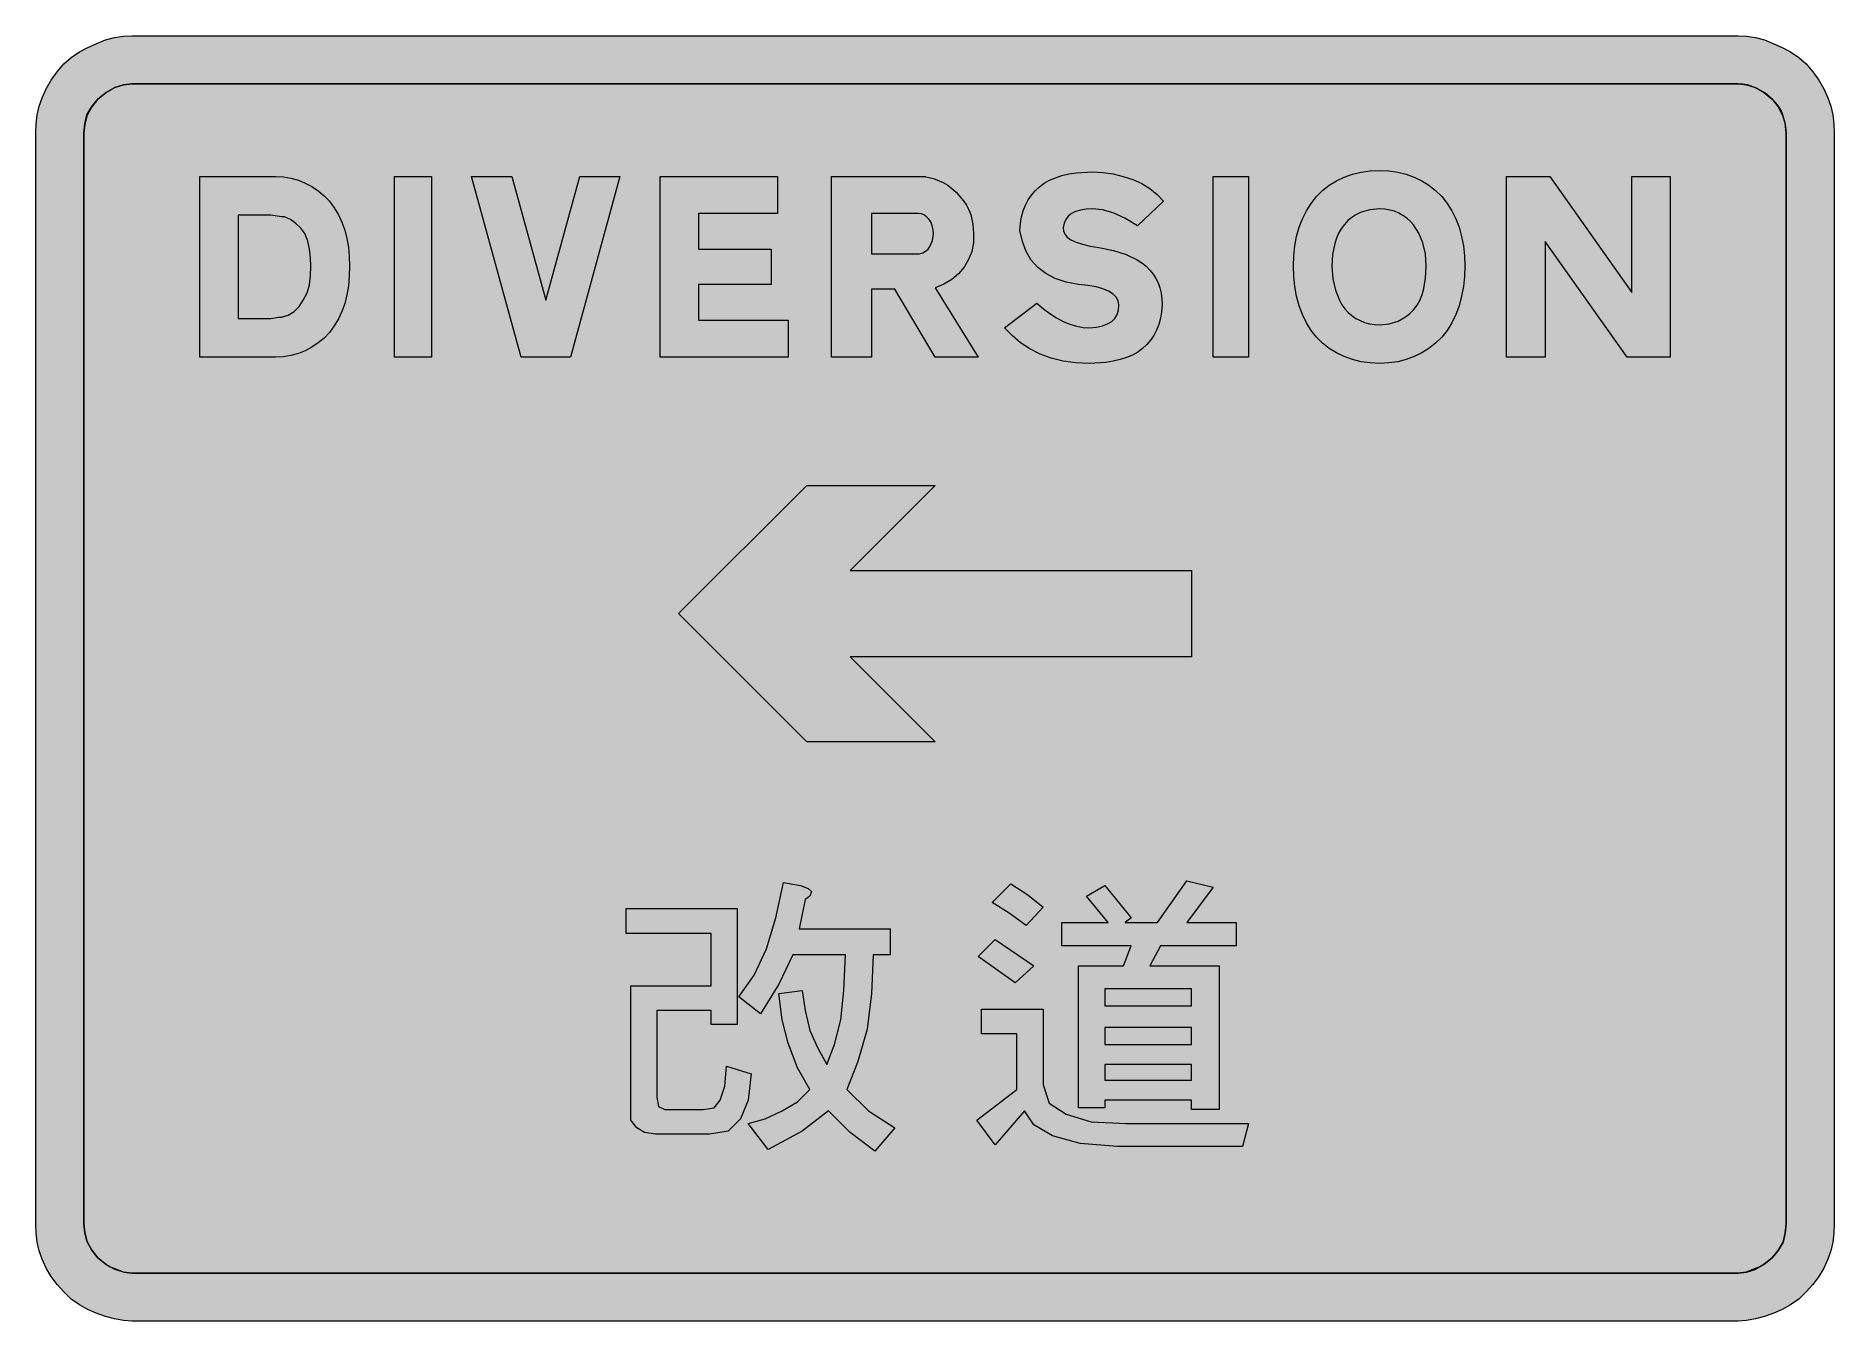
# Model space of a CAD drawing. Header units: metres. Extents: x 110 to 459, y 12 to 262.
import ezdxf

# ---------------------------------------------------------------- set-up
doc = ezdxf.new("R2010")
doc.units = ezdxf.units.M
for name, color, linetype, true_color in [('FILL_BLACK_000000', 7, 'Continuous', 0x000000), ('FILL_YELLOW_FFFF00', 7, 'Continuous', 0xffff00), ('STROKE_BLACK_000000', 7, 'Continuous', 0x000000)]:
    doc.layers.add(name, color=color, linetype=linetype, true_color=true_color)

msp = doc.modelspace()

# ---------------------------------------------------------------- hatches: boundary and pattern name
at = {"layer": 'FILL_BLACK_000000', "true_color": 0x000000}
h = msp.add_hatch(color=7, dxfattribs=at)
h.dxf.hatch_style = 1
h.paths.add_polyline_path([(443.89, 261.42), (445.65, 260.96), (447.45, 260.22), (449.07, 259.48), (450.71, 258.61), (452.3, 257.56), (453.75, 256.32), (455.04, 254.74), (456.19, 253.13), (457.17, 251.47), (457.95, 249.72), (458.52, 248.09), (458.89, 246.38), (459.09, 244.62), (459.15, 242.82), (459.15, 31.02), (459.09, 29.22), (458.89, 27.46), (458.52, 25.75), (457.95, 24.12), (457.17, 22.38), (456.19, 20.74), (455.04, 19.23), (453.75, 17.82), (452.3, 16.4), (450.71, 15.27), (449.07, 14.36), (447.45, 13.62), (445.65, 13.01), (443.89, 12.53), (442.18, 12.23), (440.55, 12.12), (128.55, 12.12), (126.92, 12.23), (125.21, 12.53), (123.45, 13.01), (121.65, 13.62), (120.03, 14.36), (118.39, 15.27), (116.8, 16.4), (115.35, 17.82), (114.06, 19.23), (112.91, 20.74), (111.93, 22.38), (111.15, 24.12), (110.58, 25.75), (110.21, 27.46), (110.01, 29.22), (109.95, 31.02), (109.95, 242.82), (110.01, 244.62), (110.21, 246.38), (110.58, 248.09), (111.15, 249.72), (111.93, 251.47), (112.91, 253.13), (114.06, 254.74), (115.35, 256.32), (116.8, 257.56), (118.39, 258.61), (120.03, 259.48), (121.65, 260.22), (123.45, 260.96), (125.21, 261.42), (126.92, 261.65), (128.55, 261.72), (440.55, 261.72), (442.18, 261.65), (443.89, 261.42)])
h.paths.add_polyline_path([(126.93, 252.25), (125.25, 251.71), (123.57, 250.77), (121.95, 249.42), (120.77, 247.97), (119.92, 246.34), (119.42, 244.61), (119.25, 242.82), (119.25, 31.02), (119.42, 29.23), (119.92, 27.49), (120.77, 25.87), (121.95, 24.42), (123.49, 23.14), (124.35, 22.65), (125.25, 22.32), (127.01, 21.64), (128.55, 21.42), (440.55, 21.42), (442.17, 21.59), (443.85, 22.13), (445.53, 23.07), (447.15, 24.42), (448.31, 25.81), (449.25, 27.42), (449.66, 29.22), (449.85, 31.02), (449.85, 242.82), (449.68, 244.78), (449.17, 246.57), (448.8, 247.38), (448.33, 248.14), (447.78, 248.82), (447.15, 249.42), (445.7, 250.65), (444.07, 251.59), (442.34, 252.2), (441.45, 252.36), (440.55, 252.42), (128.55, 252.42), (126.93, 252.25)], flags=16)
h = msp.add_hatch(color=7, dxfattribs=at)
h.dxf.hatch_style = 1
h.paths.add_polyline_path([(141.75, 234.42), (156.45, 234.42), (158, 234.34), (159.48, 234.09), (160.91, 233.69), (162.26, 233.14), (163.55, 232.46), (164.76, 231.64), (165.9, 230.69), (166.95, 229.62), (167.89, 228.34), (168.7, 226.98), (169.37, 225.53), (169.91, 223.99), (170.33, 222.38), (170.62, 220.68), (170.79, 218.89), (170.85, 217.02), (170.79, 215.05), (170.62, 213.19), (170.33, 211.44), (169.91, 209.78), (169.37, 208.23), (168.7, 206.77), (167.89, 205.4), (166.95, 204.12), (165.9, 203.05), (164.76, 202.1), (163.55, 201.28), (162.26, 200.59), (160.91, 200.05), (159.48, 199.65), (158, 199.4), (156.45, 199.32), (141.75, 199.32), (141.75, 234.42)])
h.paths.add_polyline_path([(154.95, 206.82), (155.55, 206.82), (157.05, 207.12), (157.65, 207.12), (158.94, 207.51), (160.09, 208.21), (161.07, 209.19), (161.85, 210.42), (162.59, 211.83), (163.05, 213.38), (163.28, 215.1), (163.35, 217.02), (163.29, 218.64), (163.09, 220.28), (162.72, 221.87), (162.15, 223.32), (161.37, 224.38), (160.42, 225.31), (159.37, 226.06), (158.25, 226.62), (157.65, 226.62), (155.55, 226.92), (155.25, 226.92), (149.25, 226.92), (149.25, 206.82), (154.95, 206.82)], flags=16)
h = msp.add_hatch(color=7, dxfattribs=at)
h.dxf.hatch_style = 1
h.paths.add_polyline_path([(179.55, 199.32), (179.55, 234.42), (186.75, 234.42), (186.75, 199.32), (179.55, 199.32)])
h = msp.add_hatch(color=7, dxfattribs=at)
h.dxf.hatch_style = 1
h.paths.add_polyline_path([(208.95, 199.32), (204.15, 199.32), (194.55, 234.42), (202.35, 234.42), (208.95, 210.42), (215.55, 234.42), (223.35, 234.42), (213.75, 199.32), (208.95, 199.32)])
h = msp.add_hatch(color=7, dxfattribs=at)
h.dxf.hatch_style = 1
h.paths.add_polyline_path([(238.65, 206.52), (256.05, 206.52), (256.05, 199.32), (231.15, 199.32), (231.15, 234.42), (253.95, 234.42), (253.95, 227.22), (238.65, 227.22), (238.65, 220.32), (252.75, 220.32), (252.75, 213.42), (238.65, 213.42), (238.65, 206.52)])
h = msp.add_hatch(color=7, dxfattribs=at)
h.dxf.hatch_style = 1
h.paths.add_polyline_path([(286.12, 233.26), (287.01, 232.73), (287.85, 232.1), (288.64, 231.36), (289.35, 230.52), (290.07, 229.71), (290.66, 228.85), (291.13, 227.95), (291.49, 227.03), (291.92, 225.16), (292.05, 223.32), (292.01, 221.55), (291.68, 219.87), (291.07, 218.28), (290.21, 216.83), (289.11, 215.54), (287.79, 214.42), (286.26, 213.5), (284.55, 212.82), (292.95, 199.32), (284.55, 199.32), (276.75, 212.52), (272.25, 212.52), (272.25, 199.32), (264.45, 199.32), (264.45, 234.42), (282.45, 234.42), (284.29, 234.02), (286.12, 233.26)])
h.paths.add_polyline_path([(281.55, 219.42), (282.18, 219.6), (282.73, 219.9), (283.2, 220.31), (283.57, 220.81), (284.08, 221.99), (284.25, 223.32), (284.19, 224.09), (284.03, 224.82), (283.78, 225.48), (283.42, 226.06), (282.99, 226.54), (282.48, 226.91), (281.9, 227.14), (281.25, 227.22), (280.95, 227.22), (272.25, 227.22), (272.25, 219.42), (280.95, 219.42), (281.55, 219.42)], flags=16)
h = msp.add_hatch(color=7, dxfattribs=at)
h.dxf.hatch_style = 1
h.paths.add_polyline_path([(309.52, 223.85), (309.75, 223.21), (310.21, 222.62), (310.95, 222.12), (311.96, 221.67), (313.2, 221.26), (314.66, 220.9), (316.35, 220.62), (319.2, 220.06), (321.69, 219.27), (323.8, 218.24), (324.72, 217.64), (325.54, 216.98), (326.26, 216.26), (326.89, 215.48), (327.43, 214.64), (327.87, 213.74), (328.21, 212.78), (328.45, 211.76), (328.6, 210.67), (328.65, 209.52), (328.54, 208.16), (328.33, 206.88), (328.01, 205.68), (327.59, 204.57), (327.06, 203.55), (326.43, 202.62), (325.7, 201.77), (324.86, 201.01), (323.93, 200.33), (322.89, 199.75), (321.75, 199.25), (320.51, 198.85), (319.17, 198.53), (317.73, 198.3), (314.55, 198.12), (311.91, 198.23), (309.41, 198.57), (307.08, 199.13), (304.95, 199.92), (302.99, 200.93), (301.16, 202.13), (299.51, 203.51), (298.05, 205.02), (304.35, 209.82), (305.6, 208.75), (306.87, 207.8), (308.16, 206.98), (309.45, 206.29), (310.74, 205.75), (312.03, 205.35), (313.3, 205.1), (314.55, 205.02), (315.91, 205.18), (317.09, 205.43), (318.07, 205.78), (318.86, 206.26), (319.47, 206.86), (319.91, 207.59), (320.17, 208.48), (320.25, 209.52), (320.12, 210.28), (319.75, 210.97), (319.13, 211.6), (318.26, 212.14), (317.16, 212.61), (315.82, 212.98), (314.25, 213.25), (312.45, 213.42), (310.02, 213.88), (307.88, 214.6), (306.05, 215.56), (304.5, 216.76), (303.23, 218.2), (302.24, 219.87), (301.52, 221.78), (301.05, 223.92), (301.16, 225.28), (301.37, 226.56), (301.69, 227.76), (302.11, 228.87), (302.64, 229.89), (303.27, 230.82), (304, 231.67), (304.84, 232.43), (305.77, 233.11), (306.81, 233.69), (307.95, 234.19), (309.19, 234.59), (310.53, 234.91), (311.97, 235.14), (315.15, 235.32), (317.17, 235.21), (319.16, 234.91), (321.1, 234.43), (322.95, 233.82), (324.69, 233.04), (326.29, 232.06), (327.72, 230.91), (328.95, 229.62), (323.85, 224.82), (321.44, 226.35), (319.16, 227.37), (317.06, 227.94), (315.15, 228.12), (313.88, 228.06), (312.78, 227.89), (311.84, 227.61), (311.06, 227.22), (310.44, 226.71), (309.96, 226.09), (309.63, 225.36), (309.45, 224.52), (309.52, 223.85)])
h = msp.add_hatch(color=7, dxfattribs=at)
h.dxf.hatch_style = 1
h.paths.add_polyline_path([(338.55, 199.32), (338.55, 234.42), (345.45, 234.42), (345.45, 199.32), (338.55, 199.32)])
h = msp.add_hatch(color=7, dxfattribs=at)
h.dxf.hatch_style = 1
h.paths.add_polyline_path([(374.43, 235.29), (376.07, 234.88), (377.62, 234.31), (379.1, 233.58), (380.48, 232.71), (381.77, 231.69), (382.95, 230.52), (384, 229.21), (384.92, 227.78), (385.69, 226.22), (386.32, 224.56), (386.82, 222.79), (387.17, 220.94), (387.38, 219.02), (387.45, 217.02), (387.38, 215.01), (387.17, 213.05), (386.82, 211.15), (386.32, 209.33), (385.69, 207.61), (384.92, 206.01), (384, 204.54), (382.95, 203.22), (381.77, 202.05), (380.48, 201.03), (379.1, 200.16), (377.62, 199.43), (376.07, 198.86), (374.43, 198.45), (372.72, 198.2), (370.95, 198.12), (369.08, 198.2), (367.3, 198.45), (365.61, 198.86), (364.01, 199.43), (362.52, 200.16), (361.12, 201.03), (359.83, 202.05), (358.65, 203.22), (357.6, 204.54), (356.68, 206.01), (355.91, 207.61), (355.27, 209.33), (354.78, 211.15), (354.43, 213.05), (354.22, 215.01), (354.15, 217.02), (354.22, 219.02), (354.43, 220.94), (354.78, 222.79), (355.27, 224.56), (355.91, 226.22), (356.68, 227.78), (357.6, 229.21), (358.65, 230.52), (359.83, 231.69), (361.12, 232.71), (362.52, 233.58), (364.01, 234.31), (365.61, 234.88), (367.3, 235.29), (369.08, 235.54), (370.95, 235.62), (372.72, 235.54), (374.43, 235.29)])
h.paths.add_polyline_path([(379.3, 221.54), (378.53, 223.43), (377.47, 225.04), (376.85, 225.74), (376.17, 226.35), (375.43, 226.87), (374.63, 227.31), (373.79, 227.66), (372.89, 227.91), (371.94, 228.07), (370.95, 228.12), (368.99, 227.95), (368.05, 227.72), (367.16, 227.41), (366.31, 226.99), (365.51, 226.47), (364.75, 225.85), (364.05, 225.12), (363.43, 224.29), (362.92, 223.39), (362.5, 222.43), (362.17, 221.41), (361.77, 219.26), (361.65, 217.02), (361.82, 214.55), (362.3, 212.33), (363.09, 210.38), (363.59, 209.52), (364.16, 208.73), (364.8, 208.03), (365.5, 207.41), (366.27, 206.87), (367.09, 206.43), (367.98, 206.08), (368.91, 205.83), (369.91, 205.67), (370.95, 205.62), (372.74, 205.79), (374.47, 206.33), (375.3, 206.75), (376.1, 207.27), (376.85, 207.89), (377.55, 208.62), (378.17, 209.45), (378.68, 210.35), (379.1, 211.33), (379.42, 212.37), (379.83, 214.61), (379.95, 217.02), (379.78, 219.39), (379.3, 221.54)], flags=16)
h = msp.add_hatch(color=7, dxfattribs=at)
h.dxf.hatch_style = 1
h.paths.add_polyline_path([(419.85, 234.42), (427.35, 234.42), (427.35, 199.32), (418.95, 199.32), (403.05, 221.82), (403.05, 199.32), (395.55, 199.32), (395.55, 234.42), (403.95, 234.42), (419.85, 211.92), (419.85, 234.42)])
h = msp.add_hatch(color=7, dxfattribs=at)
h.dxf.hatch_style = 1
h.paths.add_polyline_path([(234.75, 149.52), (259.65, 174.42), (284.55, 174.42), (268.05, 157.92), (334.35, 157.92), (334.35, 141.12), (268.05, 141.12), (284.55, 124.62), (259.65, 124.62), (234.75, 149.52)])
h = msp.add_hatch(color=7, dxfattribs=at)
h.dxf.hatch_style = 1
h.paths.add_polyline_path([(249.45, 79.32), (251.85, 84.42), (253.65, 90.42), (255.15, 97.32), (258.45, 96.72), (259.95, 96.12), (260.55, 95.52), (260.25, 94.62), (259.35, 94.02), (258.15, 88.32), (275.85, 88.32), (275.85, 83.22), (272.55, 83.22), (272.25, 75.72), (271.35, 68.82), (269.55, 62.52), (267.45, 57.12), (271.65, 52.92), (276.75, 49.62), (272.85, 45.12), (268.05, 48.72), (263.85, 52.92), (258.75, 49.02), (252.15, 45.42), (248.25, 50.52), (251.55, 51.42), (254.85, 52.92), (257.85, 54.72), (260.25, 57.12), (257.85, 61.32), (256.05, 66.12), (254.85, 70.62), (254.25, 75.72), (258.75, 76.32), (259.35, 72.42), (260.25, 68.52), (261.75, 65.22), (263.55, 61.92), (265.05, 65.82), (266.25, 70.62), (266.85, 76.32), (267.15, 83.22), (256.95, 83.22), (254.25, 77.52), (250.65, 71.82), (246.45, 75.12), (249.45, 79.32)])
h = msp.add_hatch(color=7, dxfattribs=at)
h.dxf.hatch_style = 1
h.paths.add_polyline_path([(302.55, 94.92), (305.55, 92.52), (302.25, 88.92), (298.95, 91.32), (295.65, 93.42), (299.25, 97.02), (302.55, 94.92)])
h = msp.add_hatch(color=7, dxfattribs=at)
h.dxf.hatch_style = 1
h.paths.add_polyline_path([(333.45, 97.62), (338.55, 96.42), (333.45, 89.52), (343.05, 89.52), (343.05, 85.02), (328.35, 85.02), (326.25, 81.12), (339.75, 81.12), (339.75, 53.22), (334.35, 53.22), (334.35, 55.02), (317.55, 55.02), (317.55, 53.52), (312.45, 53.52), (312.45, 81.12), (321.15, 81.12), (322.65, 85.02), (309.15, 85.02), (309.15, 89.52), (318.15, 89.52), (313.95, 94.62), (317.55, 96.72), (322.65, 90.42), (321.45, 89.52), (327.75, 89.52), (333.45, 97.62)])
h.paths.add_polyline_path([(317.55, 58.92), (334.35, 58.92), (334.35, 61.92), (317.55, 61.92), (317.55, 58.92)], flags=16)
h.paths.add_polyline_path([(317.55, 69.12), (317.55, 65.82), (334.35, 65.82), (334.35, 69.12), (317.55, 69.12)], flags=16)
h.paths.add_polyline_path([(334.35, 76.62), (317.55, 76.62), (317.55, 73.32), (334.35, 73.32), (334.35, 76.62)], flags=16)
h = msp.add_hatch(color=7, dxfattribs=at)
h.dxf.hatch_style = 1
h.paths.add_polyline_path([(246.15, 92.22), (246.15, 69.72), (241.05, 69.72), (241.05, 72.42), (230.55, 72.42), (230.55, 55.62), (230.85, 53.82), (232.05, 53.22), (239.55, 53.22), (241.65, 53.52), (242.85, 55.02), (243.75, 57.72), (244.05, 61.62), (248.85, 60.12), (248.25, 55.02), (246.75, 51.42), (244.35, 49.02), (240.75, 48.42), (230.25, 48.42), (228.15, 48.72), (226.65, 49.62), (225.45, 51.12), (225.45, 53.22), (225.45, 77.22), (241.05, 77.22), (241.05, 87.42), (224.55, 87.42), (224.55, 92.22), (246.15, 92.22)])
h = msp.add_hatch(color=7, dxfattribs=at)
h.dxf.hatch_style = 1
h.paths.add_polyline_path([(303.75, 81.12), (300.15, 77.82), (292.95, 82.92), (296.25, 86.22), (303.75, 81.12)])
h = msp.add_hatch(color=7, dxfattribs=at)
h.dxf.hatch_style = 1
h.paths.add_polyline_path([(305.55, 72.72), (305.55, 58.02), (306.75, 54.42), (310.05, 52.32), (314.85, 50.82), (321.75, 50.52), (345.45, 50.52), (344.25, 46.02), (319.95, 46.02), (312.75, 46.62), (307.35, 48.12), (303.75, 50.22), (301.95, 52.92), (296.25, 46.32), (292.65, 51.12), (300.45, 57.12), (300.45, 67.92), (293.55, 67.92), (293.55, 72.72), (305.55, 72.72)])
at = {"layer": 'FILL_YELLOW_FFFF00', "true_color": 0xffff00}
h = msp.add_hatch(color=7, dxfattribs=at)
h.dxf.hatch_style = 1
h.paths.add_polyline_path([(126.93, 21.59), (125.25, 22.13), (123.57, 23.07), (121.95, 24.42), (120.77, 25.87), (119.92, 27.49), (119.42, 29.23), (119.25, 31.02), (119.25, 242.82), (119.44, 244.62), (119.85, 246.42), (120.79, 248.03), (121.95, 249.42), (123.57, 250.77), (125.25, 251.71), (126.93, 252.25), (128.55, 252.42), (440.55, 252.42), (442.17, 252.25), (443.85, 251.71), (445.53, 250.77), (447.15, 249.42), (448.33, 247.97), (449.17, 246.34), (449.68, 244.61), (449.85, 242.82), (449.85, 31.02), (449.66, 29.22), (449.25, 27.42), (448.31, 25.81), (447.15, 24.42), (445.61, 23.14), (444.75, 22.65), (443.85, 22.32), (442.09, 21.64), (440.55, 21.42), (128.55, 21.42), (126.93, 21.59)])

# ---------------------------------------------------------------- linework, layer by layer
at = {"layer": 'FILL_BLACK_000000', "lineweight": 0, "true_color": 0x000000}
for points in [[(443.89, 261.42), (445.65, 260.96), (447.45, 260.22), (449.07, 259.48), (450.71, 258.61), (452.3, 257.56), (453.75, 256.32), (455.04, 254.74), (456.19, 253.13), (457.17, 251.47), (457.95, 249.72), (458.52, 248.09), (458.89, 246.38), (459.09, 244.62), (459.15, 242.82), (459.15, 31.02), (459.09, 29.22), (458.89, 27.46), (458.52, 25.75), (457.95, 24.12), (457.17, 22.38), (456.19, 20.74), (455.04, 19.23), (453.75, 17.82), (452.3, 16.4), (450.71, 15.27), (449.07, 14.36), (447.45, 13.62), (445.65, 13.01), (443.89, 12.53), (442.18, 12.23), (440.55, 12.12), (128.55, 12.12), (126.92, 12.23), (125.21, 12.53), (123.45, 13.01), (121.65, 13.62), (120.03, 14.36), (118.39, 15.27), (116.8, 16.4), (115.35, 17.82), (114.06, 19.23), (112.91, 20.74), (111.93, 22.38), (111.15, 24.12), (110.58, 25.75), (110.21, 27.46), (110.01, 29.22), (109.95, 31.02), (109.95, 242.82), (110.01, 244.62), (110.21, 246.38), (110.58, 248.09), (111.15, 249.72), (111.93, 251.47), (112.91, 253.13), (114.06, 254.74), (115.35, 256.32), (116.8, 257.56), (118.39, 258.61), (120.03, 259.48), (121.65, 260.22), (123.45, 260.96), (125.21, 261.42), (126.92, 261.65), (128.55, 261.72), (440.55, 261.72), (442.18, 261.65)], [(126.93, 252.25), (125.25, 251.71), (123.57, 250.77), (121.95, 249.42), (120.77, 247.97), (119.92, 246.34), (119.42, 244.61), (119.25, 242.82), (119.25, 31.02), (119.42, 29.23), (119.92, 27.49), (120.77, 25.87), (121.95, 24.42), (123.49, 23.14), (124.35, 22.65), (125.25, 22.32), (127.01, 21.64), (128.55, 21.42), (440.55, 21.42), (442.17, 21.59), (443.85, 22.13), (445.53, 23.07), (447.15, 24.42), (448.31, 25.81), (449.25, 27.42), (449.66, 29.22), (449.85, 31.02), (449.85, 242.82), (449.68, 244.78), (449.17, 246.57), (448.8, 247.38), (448.33, 248.14), (447.78, 248.82), (447.15, 249.42), (445.7, 250.65), (444.07, 251.59), (442.34, 252.2), (441.45, 252.36), (440.55, 252.42), (128.55, 252.42)], [(141.75, 234.42), (156.45, 234.42), (158, 234.34), (159.48, 234.09), (160.91, 233.69), (162.26, 233.14), (163.55, 232.46), (164.76, 231.64), (165.9, 230.69), (166.95, 229.62), (167.89, 228.34), (168.7, 226.98), (169.37, 225.53), (169.91, 223.99), (170.33, 222.38), (170.62, 220.68), (170.79, 218.89), (170.85, 217.02), (170.79, 215.05), (170.62, 213.19), (170.33, 211.44), (169.91, 209.78), (169.37, 208.23), (168.7, 206.77), (167.89, 205.4), (166.95, 204.12), (165.9, 203.05), (164.76, 202.1), (163.55, 201.28), (162.26, 200.59), (160.91, 200.05), (159.48, 199.65), (158, 199.4), (156.45, 199.32), (141.75, 199.32)], [(179.55, 199.32), (179.55, 234.42), (186.75, 234.42), (186.75, 199.32)], [(208.95, 199.32), (204.15, 199.32), (194.55, 234.42), (202.35, 234.42), (208.95, 210.42), (215.55, 234.42), (223.35, 234.42), (213.75, 199.32)], [(238.65, 206.52), (256.05, 206.52), (256.05, 199.32), (231.15, 199.32), (231.15, 234.42), (253.95, 234.42), (253.95, 227.22), (238.65, 227.22), (238.65, 220.32), (252.75, 220.32), (252.75, 213.42), (238.65, 213.42)], [(286.12, 233.26), (287.01, 232.73), (287.85, 232.1), (288.64, 231.36), (289.35, 230.52), (290.07, 229.71), (290.66, 228.85), (291.13, 227.95), (291.49, 227.03), (291.92, 225.16), (292.05, 223.32), (292.01, 221.55), (291.68, 219.87), (291.07, 218.28), (290.21, 216.83), (289.11, 215.54), (287.79, 214.42), (286.26, 213.5), (284.55, 212.82), (292.95, 199.32), (284.55, 199.32), (276.75, 212.52), (272.25, 212.52), (272.25, 199.32), (264.45, 199.32), (264.45, 234.42), (282.45, 234.42), (284.29, 234.02)], [(309.52, 223.85), (309.75, 223.21), (310.21, 222.62), (310.95, 222.12), (311.96, 221.67), (313.2, 221.26), (314.66, 220.9), (316.35, 220.62), (319.2, 220.06), (321.69, 219.27), (323.8, 218.24), (324.72, 217.64), (325.54, 216.98), (326.26, 216.26), (326.89, 215.48), (327.43, 214.64), (327.87, 213.74), (328.21, 212.78), (328.45, 211.76), (328.6, 210.67), (328.65, 209.52), (328.54, 208.16), (328.33, 206.88), (328.01, 205.68), (327.59, 204.57), (327.06, 203.55), (326.43, 202.62), (325.7, 201.77), (324.86, 201.01), (323.93, 200.33), (322.89, 199.75), (321.75, 199.25), (320.51, 198.85), (319.17, 198.53), (317.73, 198.3), (314.55, 198.12), (311.91, 198.23), (309.41, 198.57), (307.08, 199.13), (304.95, 199.92), (302.99, 200.93), (301.16, 202.13), (299.51, 203.51), (298.05, 205.02), (304.35, 209.82), (305.6, 208.75), (306.87, 207.8), (308.16, 206.98), (309.45, 206.29), (310.74, 205.75), (312.03, 205.35), (313.3, 205.1), (314.55, 205.02), (315.91, 205.18), (317.09, 205.43), (318.07, 205.78), (318.86, 206.26), (319.47, 206.86), (319.91, 207.59), (320.17, 208.48), (320.25, 209.52), (320.12, 210.28), (319.75, 210.97), (319.13, 211.6), (318.26, 212.14), (317.16, 212.61), (315.82, 212.98), (314.25, 213.25), (312.45, 213.42), (310.02, 213.88), (307.88, 214.6), (306.05, 215.56), (304.5, 216.76), (303.23, 218.2), (302.24, 219.87), (301.52, 221.78), (301.05, 223.92), (301.16, 225.28), (301.37, 226.56), (301.69, 227.76), (302.11, 228.87), (302.64, 229.89), (303.27, 230.82), (304, 231.67), (304.84, 232.43), (305.77, 233.11), (306.81, 233.69), (307.95, 234.19), (309.19, 234.59), (310.53, 234.91), (311.97, 235.14), (315.15, 235.32), (317.17, 235.21), (319.16, 234.91), (321.1, 234.43), (322.95, 233.82), (324.69, 233.04), (326.29, 232.06), (327.72, 230.91), (328.95, 229.62), (323.85, 224.82), (321.44, 226.35), (319.16, 227.37), (317.06, 227.94), (315.15, 228.12), (313.88, 228.06), (312.78, 227.89), (311.84, 227.61), (311.06, 227.22), (310.44, 226.71), (309.96, 226.09), (309.63, 225.36), (309.45, 224.52)], [(338.55, 199.32), (338.55, 234.42), (345.45, 234.42), (345.45, 199.32)], [(374.43, 235.29), (376.07, 234.88), (377.62, 234.31), (379.1, 233.58), (380.48, 232.71), (381.77, 231.69), (382.95, 230.52), (384, 229.21), (384.92, 227.78), (385.69, 226.22), (386.32, 224.56), (386.82, 222.79), (387.17, 220.94), (387.38, 219.02), (387.45, 217.02), (387.38, 215.01), (387.17, 213.05), (386.82, 211.15), (386.32, 209.33), (385.69, 207.61), (384.92, 206.01), (384, 204.54), (382.95, 203.22), (381.77, 202.05), (380.48, 201.03), (379.1, 200.16), (377.62, 199.43), (376.07, 198.86), (374.43, 198.45), (372.72, 198.2), (370.95, 198.12), (369.08, 198.2), (367.3, 198.45), (365.61, 198.86), (364.01, 199.43), (362.52, 200.16), (361.12, 201.03), (359.83, 202.05), (358.65, 203.22), (357.6, 204.54), (356.68, 206.01), (355.91, 207.61), (355.27, 209.33), (354.78, 211.15), (354.43, 213.05), (354.22, 215.01), (354.15, 217.02), (354.22, 219.02), (354.43, 220.94), (354.78, 222.79), (355.27, 224.56), (355.91, 226.22), (356.68, 227.78), (357.6, 229.21), (358.65, 230.52), (359.83, 231.69), (361.12, 232.71), (362.52, 233.58), (364.01, 234.31), (365.61, 234.88), (367.3, 235.29), (369.08, 235.54), (370.95, 235.62), (372.72, 235.54)], [(419.85, 234.42), (427.35, 234.42), (427.35, 199.32), (418.95, 199.32), (403.05, 221.82), (403.05, 199.32), (395.55, 199.32), (395.55, 234.42), (403.95, 234.42), (419.85, 211.92)], [(281.55, 219.42), (282.18, 219.6), (282.73, 219.9), (283.2, 220.31), (283.57, 220.81), (284.08, 221.99), (284.25, 223.32), (284.19, 224.09), (284.03, 224.82), (283.78, 225.48), (283.42, 226.06), (282.99, 226.54), (282.48, 226.91), (281.9, 227.14), (281.25, 227.22), (280.95, 227.22), (272.25, 227.22), (272.25, 219.42), (280.95, 219.42)], [(379.3, 221.54), (378.53, 223.43), (377.47, 225.04), (376.85, 225.74), (376.17, 226.35), (375.43, 226.87), (374.63, 227.31), (373.79, 227.66), (372.89, 227.91), (371.94, 228.07), (370.95, 228.12), (368.99, 227.95), (368.05, 227.72), (367.16, 227.41), (366.31, 226.99), (365.51, 226.47), (364.75, 225.85), (364.05, 225.12), (363.43, 224.29), (362.92, 223.39), (362.5, 222.43), (362.17, 221.41), (361.77, 219.26), (361.65, 217.02), (361.82, 214.55), (362.3, 212.33), (363.09, 210.38), (363.59, 209.52), (364.16, 208.73), (364.8, 208.03), (365.5, 207.41), (366.27, 206.87), (367.09, 206.43), (367.98, 206.08), (368.91, 205.83), (369.91, 205.67), (370.95, 205.62), (372.74, 205.79), (374.47, 206.33), (375.3, 206.75), (376.1, 207.27), (376.85, 207.89), (377.55, 208.62), (378.17, 209.45), (378.68, 210.35), (379.1, 211.33), (379.42, 212.37), (379.83, 214.61), (379.95, 217.02), (379.78, 219.39)], [(154.95, 206.82), (155.55, 206.82), (157.05, 207.12), (157.65, 207.12), (158.94, 207.51), (160.09, 208.21), (161.07, 209.19), (161.85, 210.42), (162.59, 211.83), (163.05, 213.38), (163.28, 215.1), (163.35, 217.02), (163.29, 218.64), (163.09, 220.28), (162.72, 221.87), (162.15, 223.32), (161.37, 224.38), (160.42, 225.31), (159.37, 226.06), (158.25, 226.62), (157.65, 226.62), (155.55, 226.92), (155.25, 226.92), (149.25, 226.92), (149.25, 206.82)], [(234.75, 149.52), (259.65, 174.42), (284.55, 174.42), (268.05, 157.92), (334.35, 157.92), (334.35, 141.12), (268.05, 141.12), (284.55, 124.62), (259.65, 124.62)], [(249.45, 79.32), (251.85, 84.42), (253.65, 90.42), (255.15, 97.32), (258.45, 96.72), (259.95, 96.12), (260.55, 95.52), (260.25, 94.62), (259.35, 94.02), (258.15, 88.32), (275.85, 88.32), (275.85, 83.22), (272.55, 83.22), (272.25, 75.72), (271.35, 68.82), (269.55, 62.52), (267.45, 57.12), (271.65, 52.92), (276.75, 49.62), (272.85, 45.12), (268.05, 48.72), (263.85, 52.92), (258.75, 49.02), (252.15, 45.42), (248.25, 50.52), (251.55, 51.42), (254.85, 52.92), (257.85, 54.72), (260.25, 57.12), (257.85, 61.32), (256.05, 66.12), (254.85, 70.62), (254.25, 75.72), (258.75, 76.32), (259.35, 72.42), (260.25, 68.52), (261.75, 65.22), (263.55, 61.92), (265.05, 65.82), (266.25, 70.62), (266.85, 76.32), (267.15, 83.22), (256.95, 83.22), (254.25, 77.52), (250.65, 71.82), (246.45, 75.12)], [(302.55, 94.92), (305.55, 92.52), (302.25, 88.92), (298.95, 91.32), (295.65, 93.42), (299.25, 97.02)], [(333.45, 97.62), (338.55, 96.42), (333.45, 89.52), (343.05, 89.52), (343.05, 85.02), (328.35, 85.02), (326.25, 81.12), (339.75, 81.12), (339.75, 53.22), (334.35, 53.22), (334.35, 55.02), (317.55, 55.02), (317.55, 53.52), (312.45, 53.52), (312.45, 81.12), (321.15, 81.12), (322.65, 85.02), (309.15, 85.02), (309.15, 89.52), (318.15, 89.52), (313.95, 94.62), (317.55, 96.72), (322.65, 90.42), (321.45, 89.52), (327.75, 89.52)], [(246.15, 92.22), (246.15, 69.72), (241.05, 69.72), (241.05, 72.42), (230.55, 72.42), (230.55, 55.62), (230.85, 53.82), (232.05, 53.22), (239.55, 53.22), (241.65, 53.52), (242.85, 55.02), (243.75, 57.72), (244.05, 61.62), (248.85, 60.12), (248.25, 55.02), (246.75, 51.42), (244.35, 49.02), (240.75, 48.42), (230.25, 48.42), (228.15, 48.72), (226.65, 49.62), (225.45, 51.12), (225.45, 53.22), (225.45, 77.22), (241.05, 77.22), (241.05, 87.42), (224.55, 87.42), (224.55, 92.22)], [(303.75, 81.12), (300.15, 77.82), (292.95, 82.92), (296.25, 86.22)], [(334.35, 76.62), (317.55, 76.62), (317.55, 73.32), (334.35, 73.32)], [(305.55, 72.72), (305.55, 58.02), (306.75, 54.42), (310.05, 52.32), (314.85, 50.82), (321.75, 50.52), (345.45, 50.52), (344.25, 46.02), (319.95, 46.02), (312.75, 46.62), (307.35, 48.12), (303.75, 50.22), (301.95, 52.92), (296.25, 46.32), (292.65, 51.12), (300.45, 57.12), (300.45, 67.92), (293.55, 67.92), (293.55, 72.72)], [(317.55, 69.12), (317.55, 65.82), (334.35, 65.82), (334.35, 69.12)], [(317.55, 58.92), (334.35, 58.92), (334.35, 61.92), (317.55, 61.92)]]:
    msp.add_lwpolyline(points, close=True, dxfattribs=at)
at = {"layer": 'FILL_YELLOW_FFFF00', "lineweight": 0, "true_color": 0xffff00}
msp.add_lwpolyline([(126.93, 21.59), (125.25, 22.13), (123.57, 23.07), (121.95, 24.42), (120.77, 25.87), (119.92, 27.49), (119.42, 29.23), (119.25, 31.02), (119.25, 242.82), (119.44, 244.62), (119.85, 246.42), (120.79, 248.03), (121.95, 249.42), (123.57, 250.77), (125.25, 251.71), (126.93, 252.25), (128.55, 252.42), (440.55, 252.42), (442.17, 252.25), (443.85, 251.71), (445.53, 250.77), (447.15, 249.42), (448.33, 247.97), (449.17, 246.34), (449.68, 244.61), (449.85, 242.82), (449.85, 31.02), (449.66, 29.22), (449.25, 27.42), (448.31, 25.81), (447.15, 24.42), (445.61, 23.14), (444.75, 22.65), (443.85, 22.32), (442.09, 21.64), (440.55, 21.42), (128.55, 21.42)], close=True, dxfattribs=at)
at = {"layer": 'STROKE_BLACK_000000', "lineweight": 0, "true_color": 0x000000}
msp.add_lwpolyline([(282.45, 234.42), (282.75, 234.42)], dxfattribs=at)

doc.saveas('drawing.dxf')
